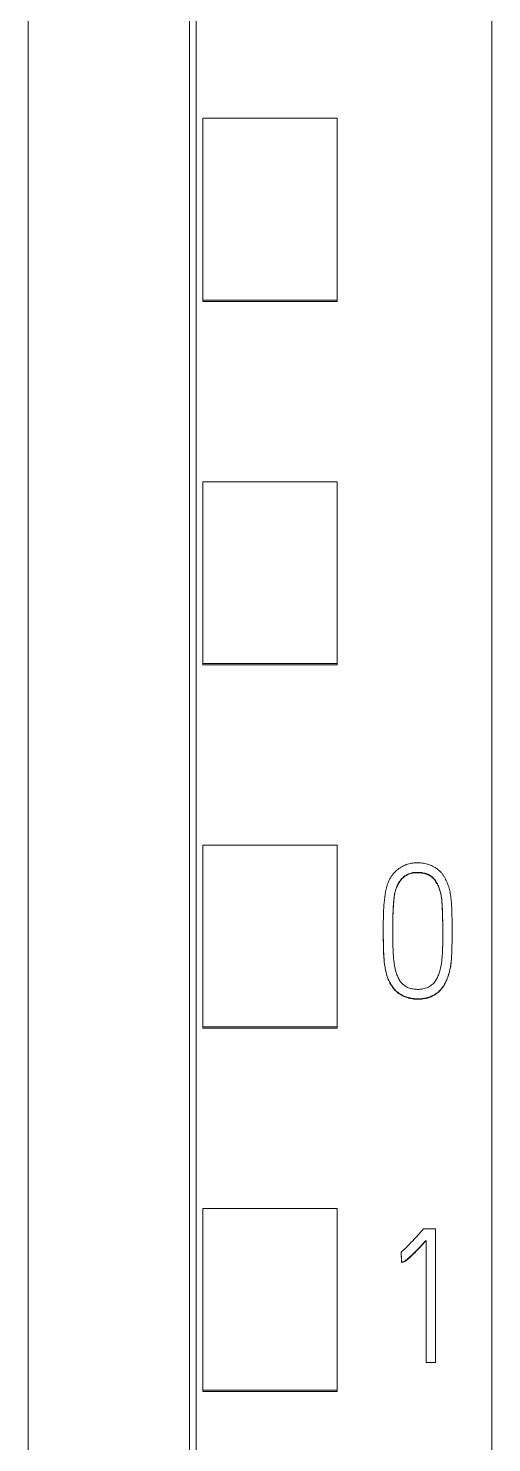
# Model space of a CAD drawing. Header units: millimetres. Extents: x 4137 to 6698, y 1400 to 3585.
# Drawn here: x 5174.15 to 5181.05, y 3293.96 to 3314.99 of the extents above; entities that cross this region are included whole.
import ezdxf

# ---------------------------------------------------------------- set-up
doc = ezdxf.new("R2010")
doc.units = ezdxf.units.MM
doc.layers.add('000-PI-Oprema', color=30, linetype='Continuous', lineweight=5)

msp = doc.modelspace()

# ---------------------------------------------------------------- linework, layer by layer
at = {"layer": '000-PI-Oprema', "color": 0, "linetype": 'ByBlock', "lineweight": 0}
for p, q in [((5181.048, 3360.459), (5181.048, 3247.041)), ((5176.648, 3249.363), (5176.648, 3358.178)), ((5176.748, 3310.949), (5176.748, 3313.651)), ((5176.748, 3313.651), (5178.748, 3313.651)), ((5178.748, 3310.949), (5178.748, 3313.651)), ((5176.748, 3310.949), (5178.748, 3310.949)), ((5176.748, 3310.928), (5176.748, 3310.949)), ((5176.748, 3310.928), (5178.748, 3310.928)), ((5178.748, 3310.928), (5178.748, 3310.949)), ((5176.748, 3305.547), (5176.748, 3308.249)), ((5176.748, 3308.249), (5178.748, 3308.249)), ((5178.748, 3305.547), (5178.748, 3308.249)), ((5176.748, 3305.528), (5176.748, 3305.547)), ((5176.748, 3305.547), (5178.748, 3305.547)), ((5176.748, 3305.528), (5178.748, 3305.528)), ((5178.748, 3305.528), (5178.748, 3305.547)), ((5176.748, 3300.146), (5176.748, 3302.847)), ((5176.748, 3302.847), (5178.748, 3302.847)), ((5178.748, 3300.146), (5178.748, 3302.847)), ((5179.433, 3301.586), (5179.433, 3301.58)), ((5180.457, 3301.538), (5180.457, 3301.544)), ((5176.748, 3300.128), (5176.748, 3300.146)), ((5176.748, 3300.146), (5178.748, 3300.146)), ((5176.748, 3300.128), (5178.748, 3300.128)), ((5178.748, 3300.128), (5178.748, 3300.146)), ((5176.748, 3294.744), (5176.748, 3297.445)), ((5176.748, 3297.445), (5178.748, 3297.445)), ((5178.748, 3294.744), (5178.748, 3297.445)), ((5180.209, 3297.144), (5180.034, 3297.144)), ((5180.209, 3295.155), (5180.209, 3297.144)), ((5180.07, 3296.972), (5180.07, 3295.155)), ((5179.698, 3296.798), (5179.698, 3296.792)), ((5179.707, 3296.651), (5179.707, 3296.645)), ((5180.07, 3295.155), (5180.209, 3295.155)), ((5176.748, 3294.728), (5176.748, 3294.744)), ((5176.748, 3294.744), (5178.748, 3294.744)), ((5176.748, 3294.728), (5178.748, 3294.728)), ((5178.748, 3294.728), (5178.748, 3294.744))]:
    msp.add_line(p, q, dxfattribs=at)
for points, knots in [([(5176.548, 3249.078), (5176.548, 3252.418), (5176.548, 3260.383), (5176.548, 3273.023), (5176.548, 3288.509), (5176.548, 3302.803), (5176.548, 3317.013), (5176.548, 3331.58), (5176.548, 3345.75), (5176.548, 3355.32), (5176.548, 3358.364)], [0, 0, 0, 0, 0.091483, 0.21812, 0.346206, 0.515858, 0.610111, 0.736264, 0.916066, 1, 1, 1, 1]), ([(5174.148, 3355.298), (5174.148, 3353.275), (5174.148, 3344.726), (5174.148, 3331.58), (5174.148, 3317.013), (5174.148, 3302.803), (5174.148, 3288.509), (5174.148, 3273.023), (5174.148, 3260.265), (5174.148, 3251.383), (5174.148, 3247.126), (5174.148, 3246.328)], [0, 0, 0, 0, 0.055935, 0.236292, 0.362833, 0.457376, 0.627551, 0.756032, 0.883059, 0.978086, 1, 1, 1, 1]), ([(5179.774, 3302.557), (5179.8, 3302.567), (5179.826, 3302.574), (5179.878, 3302.583), (5179.905, 3302.586), (5179.959, 3302.587), (5179.986, 3302.585), (5180.039, 3302.578), (5180.066, 3302.572), (5180.105, 3302.561), (5180.118, 3302.556), (5180.143, 3302.547), (5180.168, 3302.536), (5180.191, 3302.524), (5180.209, 3302.513), (5180.214, 3302.51), (5180.226, 3302.502), (5180.231, 3302.498), (5180.258, 3302.478), (5180.277, 3302.459), (5180.304, 3302.429), (5180.312, 3302.419), (5180.328, 3302.397), (5180.335, 3302.385), (5180.356, 3302.351), (5180.368, 3302.327), (5180.39, 3302.278), (5180.399, 3302.253), (5180.411, 3302.214), (5180.414, 3302.201), (5180.421, 3302.175), (5180.43, 3302.136), (5180.445, 3302.044), (5180.45, 3301.965), (5180.454, 3301.86), (5180.455, 3301.807), (5180.457, 3301.701), (5180.457, 3301.648), (5180.457, 3301.542), (5180.457, 3301.435), (5180.455, 3301.33), (5180.452, 3301.224), (5180.45, 3301.171), (5180.439, 3301.066), (5180.43, 3301.013), (5180.413, 3300.948), (5180.409, 3300.935), (5180.401, 3300.909), (5180.397, 3300.896), (5180.383, 3300.858), (5180.372, 3300.834), (5180.354, 3300.798), (5180.347, 3300.786), (5180.333, 3300.763), (5180.326, 3300.751), (5180.302, 3300.718), (5180.285, 3300.698), (5180.256, 3300.67), (5180.246, 3300.661), (5180.23, 3300.649), (5180.224, 3300.645), (5180.213, 3300.637), (5180.207, 3300.633), (5180.179, 3300.615), (5180.154, 3300.604), (5180.117, 3300.589), (5180.104, 3300.585), (5180.077, 3300.578), (5180.064, 3300.575), (5180.024, 3300.567), (5179.998, 3300.564), (5179.957, 3300.562), (5179.944, 3300.562), (5179.916, 3300.563), (5179.903, 3300.564), (5179.863, 3300.569), (5179.836, 3300.573), (5179.797, 3300.584), (5179.784, 3300.588), (5179.759, 3300.597), (5179.746, 3300.602), (5179.709, 3300.619), (5179.686, 3300.633), (5179.653, 3300.657), (5179.642, 3300.665), (5179.622, 3300.683), (5179.612, 3300.693), (5179.585, 3300.723), (5179.569, 3300.744), (5179.547, 3300.779), (5179.54, 3300.79), (5179.527, 3300.814), (5179.521, 3300.826), (5179.504, 3300.863), (5179.495, 3300.888), (5179.483, 3300.927), (5179.479, 3300.94), (5179.472, 3300.966), (5179.469, 3300.979), (5179.461, 3301.019), (5179.457, 3301.045), (5179.439, 3301.178), (5179.436, 3301.285), (5179.434, 3301.446), (5179.433, 3301.499), (5179.433, 3301.607), (5179.433, 3301.66), (5179.434, 3301.767), (5179.436, 3301.821), (5179.44, 3301.927), (5179.444, 3301.981), (5179.455, 3302.087), (5179.462, 3302.139), (5179.48, 3302.218), (5179.487, 3302.244), (5179.501, 3302.282), (5179.506, 3302.295), (5179.517, 3302.321), (5179.523, 3302.333), (5179.543, 3302.369), (5179.558, 3302.392), (5179.584, 3302.424), (5179.593, 3302.434), (5179.613, 3302.454), (5179.622, 3302.464), (5179.653, 3302.491), (5179.676, 3302.507), (5179.711, 3302.528), (5179.723, 3302.535), (5179.742, 3302.544), (5179.752, 3302.548), (5179.763, 3302.553), (5179.768, 3302.555), (5179.771, 3302.556), (5179.772, 3302.557), (5179.774, 3302.557)], [0, 0, 0, 0, 0.015625, 0.015625, 0.03125, 0.03125, 0.046875, 0.046875, 0.0625, 0.0625, 0.070312, 0.070312, 0.078125, 0.085937, 0.085937, 0.089844, 0.089844, 0.09375, 0.09375, 0.109375, 0.109375, 0.117187, 0.117187, 0.125, 0.125, 0.140625, 0.140625, 0.15625, 0.15625, 0.164062, 0.164062, 0.171875, 0.1875, 0.21875, 0.21875, 0.25, 0.25, 0.28125, 0.28125, 0.3125, 0.34375, 0.34375, 0.375, 0.375, 0.40625, 0.40625, 0.414062, 0.414062, 0.421875, 0.421875, 0.4375, 0.4375, 0.445312, 0.445312, 0.453125, 0.453125, 0.46875, 0.46875, 0.476562, 0.476562, 0.480469, 0.480469, 0.484375, 0.484375, 0.5, 0.5, 0.507812, 0.507812, 0.515625, 0.515625, 0.53125, 0.53125, 0.539062, 0.539062, 0.546875, 0.546875, 0.5625, 0.5625, 0.570312, 0.570312, 0.578125, 0.578125, 0.59375, 0.59375, 0.601562, 0.601562, 0.609375, 0.609375, 0.625, 0.625, 0.632812, 0.632812, 0.640625, 0.640625, 0.65625, 0.65625, 0.664062, 0.664062, 0.671875, 0.671875, 0.6875, 0.6875, 0.75, 0.75, 0.78125, 0.78125, 0.8125, 0.8125, 0.84375, 0.84375, 0.875, 0.875, 0.90625, 0.90625, 0.921875, 0.921875, 0.929687, 0.929687, 0.9375, 0.9375, 0.953125, 0.953125, 0.960937, 0.960937, 0.96875, 0.96875, 0.984375, 0.984375, 0.992187, 0.992187, 0.996094, 0.998047, 0.999023, 0.999023, 1, 1, 1, 1]), ([(5180.117, 3302.405), (5180.137, 3302.394), (5180.155, 3302.38), (5180.187, 3302.349), (5180.201, 3302.331), (5180.226, 3302.294), (5180.237, 3302.275), (5180.256, 3302.234), (5180.265, 3302.213), (5180.286, 3302.15), (5180.295, 3302.106), (5180.303, 3302.04), (5180.305, 3302.018), (5180.308, 3301.973), (5180.31, 3301.951), (5180.315, 3301.839), (5180.317, 3301.75), (5180.319, 3301.571), (5180.318, 3301.481), (5180.317, 3301.347), (5180.316, 3301.28), (5180.312, 3301.213), (5180.308, 3301.169), (5180.306, 3301.146), (5180.298, 3301.08), (5180.29, 3301.036), (5180.273, 3300.972), (5180.267, 3300.95), (5180.255, 3300.919), (5180.251, 3300.908), (5180.242, 3300.887), (5180.233, 3300.867), (5180.222, 3300.848), (5180.21, 3300.829), (5180.203, 3300.82), (5180.182, 3300.793), (5180.166, 3300.777), (5180.139, 3300.757), (5180.13, 3300.751), (5180.11, 3300.74), (5180.1, 3300.735), (5180.079, 3300.727), (5180.069, 3300.723), (5180.047, 3300.716), (5180.036, 3300.714), (5180.003, 3300.707), (5179.981, 3300.704), (5179.947, 3300.703), (5179.936, 3300.703), (5179.914, 3300.705), (5179.902, 3300.706), (5179.869, 3300.71), (5179.847, 3300.715), (5179.815, 3300.725), (5179.805, 3300.729), (5179.784, 3300.738), (5179.764, 3300.748), (5179.746, 3300.761), (5179.732, 3300.772), (5179.728, 3300.775), (5179.72, 3300.783), (5179.716, 3300.787), (5179.704, 3300.799), (5179.697, 3300.807), (5179.683, 3300.825), (5179.677, 3300.835), (5179.66, 3300.864), (5179.651, 3300.884), (5179.634, 3300.926), (5179.627, 3300.947), (5179.618, 3300.979), (5179.615, 3300.99), (5179.609, 3301.012), (5179.602, 3301.044), (5179.597, 3301.077), (5179.587, 3301.143), (5179.584, 3301.186), (5179.576, 3301.318), (5179.575, 3301.406), (5179.575, 3301.539), (5179.575, 3301.583), (5179.575, 3301.671), (5179.576, 3301.803), (5179.58, 3301.936), (5179.591, 3302.045), (5179.594, 3302.067), (5179.6, 3302.111), (5179.604, 3302.133), (5179.612, 3302.165), (5179.615, 3302.176), (5179.621, 3302.197), (5179.625, 3302.207), (5179.637, 3302.238), (5179.646, 3302.258), (5179.662, 3302.287), (5179.668, 3302.296), (5179.68, 3302.314), (5179.687, 3302.323), (5179.708, 3302.349), (5179.723, 3302.365), (5179.749, 3302.386), (5179.758, 3302.392), (5179.776, 3302.404), (5179.786, 3302.41), (5179.816, 3302.424), (5179.837, 3302.431), (5179.88, 3302.44), (5179.902, 3302.442), (5179.946, 3302.443), (5179.968, 3302.442), (5180.012, 3302.438), (5180.034, 3302.434), (5180.066, 3302.426), (5180.076, 3302.423), (5180.092, 3302.417), (5180.097, 3302.414), (5180.105, 3302.411), (5180.107, 3302.41), (5180.112, 3302.407), (5180.115, 3302.406), (5180.117, 3302.405)], [0, 0, 0, 0, 0.015625, 0.015625, 0.03125, 0.03125, 0.046875, 0.046875, 0.0625, 0.0625, 0.09375, 0.09375, 0.109375, 0.109375, 0.125, 0.125, 0.1875, 0.1875, 0.25, 0.25, 0.28125, 0.296875, 0.296875, 0.3125, 0.3125, 0.34375, 0.34375, 0.359375, 0.359375, 0.367187, 0.367187, 0.375, 0.382812, 0.382812, 0.390625, 0.390625, 0.40625, 0.40625, 0.414062, 0.414062, 0.421875, 0.421875, 0.429687, 0.429687, 0.4375, 0.4375, 0.453125, 0.453125, 0.460937, 0.460937, 0.46875, 0.46875, 0.484375, 0.484375, 0.492187, 0.492187, 0.5, 0.507812, 0.507812, 0.511719, 0.511719, 0.515625, 0.515625, 0.523437, 0.523437, 0.53125, 0.53125, 0.546875, 0.546875, 0.5625, 0.5625, 0.570312, 0.570312, 0.578125, 0.59375, 0.59375, 0.625, 0.625, 0.6875, 0.6875, 0.71875, 0.71875, 0.75, 0.8125, 0.8125, 0.828125, 0.828125, 0.84375, 0.84375, 0.851562, 0.851562, 0.859375, 0.859375, 0.875, 0.875, 0.882812, 0.882812, 0.890625, 0.890625, 0.90625, 0.90625, 0.914062, 0.914062, 0.921875, 0.921875, 0.9375, 0.9375, 0.953125, 0.953125, 0.96875, 0.96875, 0.984375, 0.984375, 0.992188, 0.992188, 0.996094, 0.996094, 0.998047, 0.998047, 1, 1, 1, 1]), ([(5180.117, 3302.398), (5180.097, 3302.409), (5180.076, 3302.417), (5180.044, 3302.425), (5180.033, 3302.428), (5180.011, 3302.431), (5180, 3302.433), (5179.966, 3302.436), (5179.944, 3302.437), (5179.9, 3302.436), (5179.878, 3302.433), (5179.845, 3302.426), (5179.834, 3302.423), (5179.812, 3302.416), (5179.802, 3302.411), (5179.782, 3302.401), (5179.772, 3302.396), (5179.754, 3302.383), (5179.745, 3302.376), (5179.728, 3302.362), (5179.719, 3302.354), (5179.704, 3302.337), (5179.697, 3302.329), (5179.676, 3302.302), (5179.663, 3302.284), (5179.647, 3302.254), (5179.643, 3302.244), (5179.634, 3302.224), (5179.629, 3302.213), (5179.618, 3302.181), (5179.612, 3302.16), (5179.597, 3302.095), (5179.592, 3302.051), (5179.584, 3301.962), (5179.581, 3301.917), (5179.577, 3301.828), (5179.576, 3301.784), (5179.575, 3301.695), (5179.575, 3301.65), (5179.575, 3301.567), (5179.575, 3301.529), (5179.575, 3301.49)], [0, 0, 0, 0, 0.050692, 0.050692, 0.076038, 0.076038, 0.101384, 0.101384, 0.152076, 0.152076, 0.202768, 0.202768, 0.228114, 0.228114, 0.25346, 0.25346, 0.278806, 0.278806, 0.304152, 0.304152, 0.329498, 0.329498, 0.354844, 0.354844, 0.405536, 0.405536, 0.430882, 0.430882, 0.456228, 0.456228, 0.506919, 0.506919, 0.608303, 0.608303, 0.709687, 0.709687, 0.811071, 0.811071, 0.912455, 0.912455, 1, 1, 1, 1]), ([(5180.318, 3301.586), (5180.318, 3301.612), (5180.318, 3301.638), (5180.317, 3301.752), (5180.315, 3301.84), (5180.308, 3301.973), (5180.306, 3302.017), (5180.294, 3302.103), (5180.285, 3302.146), (5180.267, 3302.198), (5180.263, 3302.209), (5180.255, 3302.229), (5180.251, 3302.24), (5180.236, 3302.27), (5180.225, 3302.289), (5180.206, 3302.317), (5180.2, 3302.326), (5180.186, 3302.343), (5180.171, 3302.359), (5180.154, 3302.374), (5180.141, 3302.384), (5180.136, 3302.387), (5180.127, 3302.393), (5180.122, 3302.396), (5180.117, 3302.398)], [0, 0, 0, 0, 0.088977, 0.088977, 0.392651, 0.392651, 0.544488, 0.544488, 0.696326, 0.696326, 0.734285, 0.734285, 0.772244, 0.772244, 0.848163, 0.848163, 0.886122, 0.886122, 0.924081, 0.962041, 0.962041, 0.98102, 0.98102, 1, 1, 1, 1]), ([(5179.433, 3301.58), (5179.433, 3301.516), (5179.433, 3301.452), (5179.435, 3301.335), (5179.436, 3301.281), (5179.44, 3301.2), (5179.442, 3301.174), (5179.446, 3301.12), (5179.449, 3301.093), (5179.46, 3301.013), (5179.47, 3300.96), (5179.49, 3300.896), (5179.495, 3300.883), (5179.504, 3300.858), (5179.51, 3300.845), (5179.526, 3300.809), (5179.539, 3300.785), (5179.56, 3300.751), (5179.568, 3300.74), (5179.584, 3300.719), (5179.593, 3300.708), (5179.62, 3300.678), (5179.64, 3300.66), (5179.672, 3300.636), (5179.684, 3300.629), (5179.707, 3300.615), (5179.719, 3300.609), (5179.756, 3300.591), (5179.781, 3300.582), (5179.82, 3300.571), (5179.834, 3300.568), (5179.86, 3300.563), (5179.873, 3300.561), (5179.914, 3300.557), (5179.941, 3300.556), (5179.981, 3300.557), (5179.995, 3300.558), (5180.022, 3300.561), (5180.035, 3300.563), (5180.074, 3300.57), (5180.1, 3300.577), (5180.138, 3300.591), (5180.151, 3300.597), (5180.175, 3300.608), (5180.187, 3300.615), (5180.222, 3300.636), (5180.243, 3300.652), (5180.283, 3300.689), (5180.3, 3300.71), (5180.324, 3300.743), (5180.332, 3300.754), (5180.346, 3300.777), (5180.352, 3300.789), (5180.371, 3300.825), (5180.382, 3300.85), (5180.4, 3300.9), (5180.409, 3300.925), (5180.422, 3300.977), (5180.428, 3301.004), (5180.438, 3301.057), (5180.448, 3301.137), (5180.452, 3301.217), (5180.455, 3301.323), (5180.457, 3301.413), (5180.457, 3301.502), (5180.457, 3301.538)], [0, 0, 0, 0, 0.074801, 0.074801, 0.137845, 0.137845, 0.169367, 0.169367, 0.200889, 0.200889, 0.263933, 0.263933, 0.279694, 0.279694, 0.295455, 0.295455, 0.326976, 0.326976, 0.342737, 0.342737, 0.358498, 0.358498, 0.39002, 0.39002, 0.405781, 0.405781, 0.421542, 0.421542, 0.453064, 0.453064, 0.468825, 0.468825, 0.484586, 0.484586, 0.516108, 0.516108, 0.531869, 0.531869, 0.54763, 0.54763, 0.579151, 0.579151, 0.594912, 0.594912, 0.610673, 0.610673, 0.642195, 0.642195, 0.673717, 0.673717, 0.689478, 0.689478, 0.705239, 0.705239, 0.736761, 0.736761, 0.768283, 0.768283, 0.799805, 0.799805, 0.831326, 0.89437, 0.89437, 0.957414, 1, 1, 1, 1]), ([(5180.034, 3297.144), (5180.007, 3297.114), (5179.98, 3297.084), (5179.926, 3297.025), (5179.899, 3296.995), (5179.857, 3296.952), (5179.843, 3296.937), (5179.816, 3296.908), (5179.802, 3296.893), (5179.773, 3296.865), (5179.758, 3296.851), (5179.729, 3296.825), (5179.713, 3296.811), (5179.698, 3296.798)], [0, 0, 0, 0, 0.25, 0.25, 0.5, 0.5, 0.625, 0.625, 0.75, 0.75, 0.875, 0.875, 1, 1, 1, 1]), ([(5179.707, 3296.651), (5179.712, 3296.651), (5179.717, 3296.652), (5179.727, 3296.654), (5179.732, 3296.655), (5179.742, 3296.659), (5179.746, 3296.661), (5179.755, 3296.666), (5179.76, 3296.669), (5179.772, 3296.678), (5179.78, 3296.684), (5179.796, 3296.697), (5179.804, 3296.704), (5179.827, 3296.724), (5179.842, 3296.738), (5179.871, 3296.766), (5179.886, 3296.78), (5179.929, 3296.824), (5179.958, 3296.853), (5180.014, 3296.913), (5180.042, 3296.942), (5180.07, 3296.972)], [0, 0, 0, 0, 0.03125, 0.03125, 0.0625, 0.0625, 0.09375, 0.09375, 0.125, 0.125, 0.1875, 0.1875, 0.25, 0.25, 0.375, 0.375, 0.5, 0.5, 0.75, 0.75, 1, 1, 1, 1]), ([(5180.07, 3296.966), (5180.042, 3296.936), (5180.014, 3296.906), (5179.958, 3296.847), (5179.929, 3296.818), (5179.886, 3296.774), (5179.871, 3296.76), (5179.842, 3296.731), (5179.827, 3296.717), (5179.804, 3296.697), (5179.796, 3296.691), (5179.78, 3296.678), (5179.772, 3296.671), (5179.759, 3296.663), (5179.755, 3296.66), (5179.746, 3296.655), (5179.742, 3296.653), (5179.732, 3296.649), (5179.727, 3296.648), (5179.717, 3296.646), (5179.712, 3296.645), (5179.707, 3296.645)], [0, 0, 0, 0, 0.25, 0.25, 0.5, 0.5, 0.625, 0.625, 0.75, 0.75, 0.8125, 0.8125, 0.875, 0.875, 0.90625, 0.90625, 0.9375, 0.9375, 0.96875, 0.96875, 1, 1, 1, 1])]:
    msp.add_open_spline(points, degree=3, knots=knots, dxfattribs=at)
for points, weights in [([(5179.698, 3296.798), (5179.702, 3296.725), (5179.707, 3296.651)], [0.499999983687, 0.500000016313, 0.499999983687]), ([(5179.707, 3296.645), (5179.702, 3296.719), (5179.698, 3296.792)], [0.499999980934, 0.500000019066, 0.499999980934])]:
    msp.add_rational_spline(points, weights, degree=2, dxfattribs=at)

doc.saveas('drawing.dxf')
